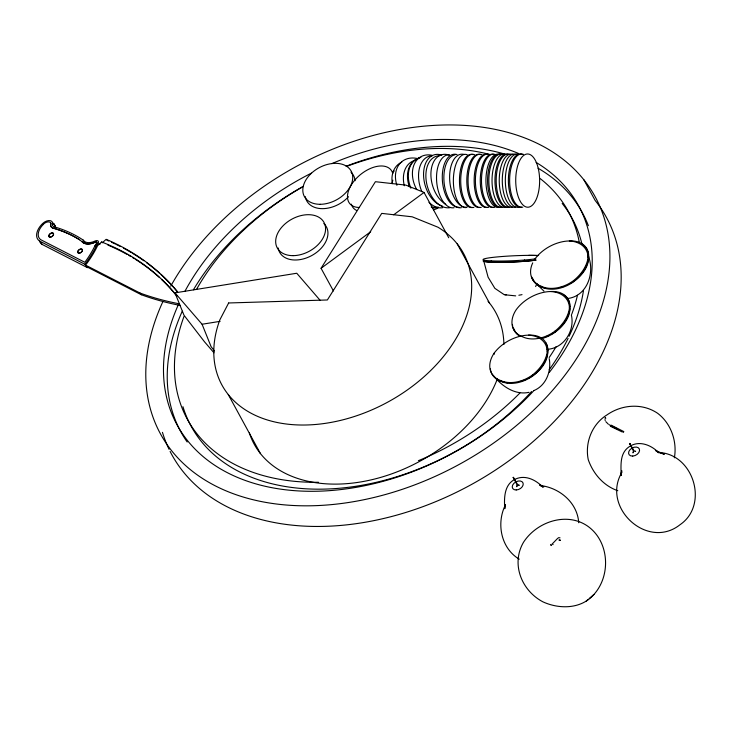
<?xml version="1.0" encoding="UTF-8"?>
<svg xmlns="http://www.w3.org/2000/svg" width="732" height="732" viewBox="0 0 732 732"><rect width="100%" height="100%" fill="white"/><g stroke="black" fill="none" stroke-linecap="round" stroke-linejoin="round"><path stroke-width="1.1" d="M500.725 380.567A28.219 19.352 -28.6 0 0 532.814 374.747A37.094 25.437 -28.6 0 0 547.243 351.836L547.417 349.704A26.444 18.135 -28.6 0 0 529.154 335.11L525.951 335.274A33.407 22.912 -28.6 0 0 494.027 353.309A29.866 20.478 -28.6 0 0 500.725 380.567L501.182 381.39A28.219 19.352 -28.6 0 0 533.262 375.58A37.094 25.437 -28.6 0 0 547.875 350.527A26.444 18.135 -28.6 0 0 545.77 342.695M569.423 308.209L569.606 306.086A26.444 18.135 -28.6 0 0 551.333 291.492L548.14 291.656A33.407 22.912 -28.6 0 0 516.216 309.691A29.866 20.478 -28.6 0 0 522.913 336.949A28.219 19.352 -28.6 0 0 554.993 331.129A37.094 25.437 -28.6 0 0 569.423 308.209A31.458 21.576 -28.6 0 0 550.711 291.528M532.731 262.843A29.866 20.478 -28.6 0 0 541.543 286.377A28.219 19.352 -28.6 0 0 573.623 280.566A37.094 25.437 -28.6 0 0 588.052 257.646L588.235 255.514A26.444 18.135 -28.6 0 0 569.963 240.929L566.769 241.093A33.407 22.912 -28.6 0 0 534.845 259.119M505.492 504.86L504.778 508.694C504.009 497.952 504.074 484.136 515.667 479.002C525.402 474.629 535.897 479.927 542.741 487.073L539.63 484.566L543.794 486.881L540.097 485.508M517.14 485.957L516.664 486.698L517.094 484.868L513.242 477.328L517.634 484.63L519.317 485.279L517.954 485.408M674.373 457.811C677.301 441.433 671.024 423.343 657.565 413.241C642.248 402.911 621.98 404.439 607.093 414.824C592.06 424.075 584.722 442.595 588.254 459.678C593.158 473.723 603.552 485.81 617.799 490.724M505.382 504.988C496.186 523.362 500.908 548.231 519.244 559.175M53.82 224.148L54.067 223.589M621.413 473.183C601.704 508.017 647.756 550.373 680.065 524.688C709.098 504.897 693.607 454.014 658.827 452.477L664.345 454.261L655.424 450.4L658.699 452.769C651.343 444.891 638.734 440.005 629.127 446.776C619.51 453.245 621.029 465.506 621.12 475.489L621.779 470.731L620.599 475.196L621.843 472.387M623.765 431.651L623.307 432.429M535.614 286.532L537.032 283.604M79.66 239.84A216.269 131.723 -37.3 0 0 53.125 228.155L53.061 228.073A216.269 131.723 -37.3 0 1 79.596 239.748L82.158 241.807A14.96 9.113 -37.3 0 0 93.842 242.804L95.599 242.054A1.629 0.988 -37.3 0 1 96.789 242.338A1.629 0.988 -37.3 0 1 96.45 243.646L94.748 246.217A89.002 54.205 -37.3 0 1 84.848 262.285L40.901 239.785A14.75 8.985 -37.3 0 1 43.462 224.267L43.398 224.184A5.517 3.367 -37.3 0 1 50.673 222.821L50.81 223.324A8.372 5.097 -37.3 0 0 52.585 227.954M94.812 246.3L95.764 244.342M333.417 290.933L321.064 268.287L375.415 181.701L405.894 185.123L424.038 192.452L448.734 237.754M623.627 431.496L611.064 425.118M550.665 544.645L551.169 544.407M633.427 452.129L632.979 452.87L633.436 450.994L629.648 443.409L634.049 450.83L635.614 451.379L635.156 451.305M593.917 594.476C611.467 574.94 609.189 540.692 587.064 525.732C565.955 511.686 536.602 522.026 523.536 542.229C510.808 563.914 521.532 590.642 542.988 601.878C559.523 609.445 581.327 609.125 593.917 594.476L589.178 598.556M178.974 303.743A453.932 276.467 -37.3 0 1 140.05 293.056L85.562 265.14A90.795 55.303 -37.3 0 0 97.676 245.485L101.592 241.972A426.966 260.043 -37.3 0 1 176.851 296.021M586.231 601.082L588.153 599.426M321.064 268.287L370.712 231.724M393.697 214.796L424.038 192.452M533.994 390.54C546.209 385.471 551.626 370.895 549.192 358.607M605.767 418.274L605.337 417.469L604.961 418.155M96.386 243.564A1.629 0.988 -37.3 0 0 96.725 242.255A1.629 0.988 -37.3 0 0 95.535 241.972L93.778 242.722A14.96 9.113 -37.3 0 1 82.094 241.725M551.571 545.541L550.729 545.23M518.86 295.252L522.026 294.639M214.019 352.824L204.502 341.798L184.006 315.263L174.985 292.864L296.753 273.246L320.186 300.395M174.985 292.864L202.078 324.249L220.122 321.339M566.824 298.61C587.174 296.78 595.198 272.771 588.226 255.733M547.197 349.329C563.914 348.395 575.059 330.644 571.372 314.98M529.007 392.334C515.712 395.317 502.747 386.862 494.576 376.953A30.433 20.871 -28.6 0 1 493.212 375.232M535.989 260.153A30.433 2.434 -2.6 0 1 504.257 262.239A30.433 2.434 -2.6 0 1 483.788 261.132L488.098 277.19L494.85 288.326L504.046 294.557L506.233 294.905M504.769 294.758L515.694 295.874M540.216 485.508C559.449 487.668 577.438 502.573 578.728 522.749M53.125 228.155L52.512 227.872A8.372 5.097 -37.3 0 1 50.746 223.233M611.705 426.161L617.634 429.025M610.369 426.262L622.237 431.981M54.763 227.451A6.57 3.999 -37.3 0 1 55.11 225.84L52.53 222.455A7.32 4.456 -37.3 0 0 42.538 223.617A16.552 10.083 -37.3 0 0 39.711 241.13L84.921 264.289L87.501 267.674L42.291 244.515A16.552 10.083 -37.3 0 1 39.693 241.441M86.852 266.832L141.34 294.74A453.932 276.467 -37.3 0 0 180.264 305.436M609.079 424.633L610.717 425.685M553.09 544.617L552.166 544.013L557.455 538.569L558.626 537.672L559.998 537.819M629.465 443.821L630.042 443.473M535.394 282.772L543.977 291.144M605.831 421.659L608.255 424.103M214.513 351.076L211.09 346.648L202.078 324.249M101.592 241.972L102.233 242.823L106.149 239.309A454.627 276.888 -37.3 0 1 177.638 292.013A454.627 276.888 -37.3 0 0 161.067 274.619M140.05 293.056L141.34 294.74M52.53 222.455A6.57 3.999 -37.3 0 0 54.186 226.81A217.916 132.721 -37.3 0 1 83.036 239.977A13.167 8.015 -37.3 0 0 95.105 241.002A3.44 2.095 -37.3 0 1 98.289 241.331A3.44 2.095 -37.3 0 1 97.036 244.644L97.676 245.485M83.036 239.977L84.967 242.512M39.711 241.13L42.291 244.515M513.086 477.648L513.708 477.365M583.88 179.816L595.134 200.449A247.572 169.787 -28.6 0 1 481.125 478.993A247.572 169.787 -28.6 0 1 170.108 451.434M588.235 255.514L588.684 256.346A37.094 25.437 -28.6 0 1 574.08 281.399A28.219 19.352 -28.6 0 1 541.991 287.209A29.866 20.478 -28.6 0 1 531.469 276.412M573.623 280.566L574.08 281.399M569.606 306.086L570.054 306.909A37.094 25.437 -28.6 0 1 555.451 331.962A28.219 19.352 -28.6 0 1 541.79 338.605M541.543 286.377L541.991 287.209M554.993 331.129L555.451 331.962M547.417 349.704L547.875 350.527M532.814 374.747L533.262 375.58M457.216 243.884L489.424 302.975M494.027 353.309L494.484 354.132M228.256 394.53L260.464 453.62M605.007 419.528L605.208 420.561M535.815 258.808A37.094 2.965 -2.6 0 1 524.551 260.016L524.615 261.306A28.219 2.26 -2.6 0 1 491.328 262.148A29.866 2.388 -2.6 0 1 483.257 260.629M538.642 255.495A26.444 2.114 -2.6 0 0 529.337 255.358L526.107 255.395A33.407 2.672 -2.6 0 0 490.385 257.682A29.866 2.388 -2.6 0 0 491.273 260.857L491.328 262.148M106.799 240.151A454.627 276.888 -37.3 0 1 108.72 240.984M111.584 242.265A454.627 276.888 -37.3 0 1 115.345 244.021M116.278 244.47A454.627 276.888 -37.3 0 1 119.975 246.309M123.607 248.212A454.627 276.888 -37.3 0 1 131.568 252.723M132.538 253.318A454.627 276.888 -37.3 0 1 143.838 260.729M146.556 262.697A454.627 276.888 -37.3 0 1 159.439 273.146M52.85 224.047A7.32 4.456 -37.3 0 1 55.11 225.84M97.036 244.644A90.795 55.303 -37.3 0 1 84.921 264.289M99.021 243.976A3.44 2.095 -37.3 0 1 100.156 244.095M107.933 245.119A426.966 260.043 -37.3 0 1 110.742 246.318M111.786 246.785A426.966 260.043 -37.3 0 1 126.883 254.297M128.814 255.386A426.966 260.043 -37.3 0 1 130.735 256.493M132.629 257.618A426.966 260.043 -37.3 0 1 134.505 258.762M135.438 259.348A426.966 260.043 -37.3 0 1 140.919 262.934M141.825 263.547A426.966 260.043 -37.3 0 1 159.494 277.556M161.827 279.725A426.966 260.043 -37.3 0 1 175.515 294.401M524.551 260.016A28.219 2.26 -2.6 0 1 491.273 260.857M535.87 260.098A37.094 2.965 -2.6 0 1 524.615 261.306M528.705 255.367A31.458 2.516 -2.6 0 1 537.983 255.605M588.391 255.706A30.433 20.871 -28.6 0 1 571.564 282.762M563.347 286.587A30.433 20.871 -28.6 0 1 560.163 287.548M545.88 288.234A30.433 20.871 -28.6 0 1 532.512 278.142M582.05 244.296A26.444 18.135 -28.6 0 1 588.684 256.346M569.34 240.965A31.458 21.576 -28.6 0 1 588.052 257.646M569.935 308.547A30.433 20.871 -28.6 0 1 551.937 333.902M548.909 335.457A30.433 20.871 -28.6 0 1 545.788 336.766M520.296 336.198A30.433 20.871 -28.6 0 1 516.765 333.335M514.816 330.681A30.433 20.871 -28.6 0 1 513.882 328.705M563.43 294.859A26.444 18.135 -28.6 0 1 570.054 306.909M519.958 336.235A29.866 20.478 -28.6 0 1 513.654 329.382M513.333 328.595A29.866 20.478 -28.6 0 1 512.839 326.975M512.656 326.133A29.866 20.478 -28.6 0 1 512.437 324.404M547.371 348.78A30.433 20.871 -28.6 0 1 527.745 378.59M525.695 379.542A30.433 20.871 -28.6 0 1 520.406 381.445M507.926 382.809A30.433 20.871 -28.6 0 1 505.995 382.58M505.062 382.415A30.433 20.871 -28.6 0 1 499.132 380.402M501.182 381.39A29.866 20.478 -28.6 0 1 490.339 368.901M528.522 335.146A31.458 21.576 -28.6 0 1 547.243 351.836M323.837 223.525A26.627 18.263 -28.6 0 1 311.503 255.688A26.627 18.263 -28.6 0 1 278.197 247.983M392.508 172.468A26.627 18.263 -28.6 0 1 394.246 170.995M396.918 185.315A26.627 20.459 53.2 0 1 418.018 158.67M392.343 183.641A26.627 20.459 53.2 0 1 401.777 162.138M437.544 207.568A26.627 19.49 61.6 0 1 432.219 207.787M409.362 186.825A26.627 19.49 61.6 0 1 419.033 158.112M404.293 185.754A26.627 19.49 61.6 0 1 414.943 160.317M438.184 207.861A26.627 19.49 61.6 0 1 433.454 209.773M467.162 207.11A26.627 14.118 84.3 0 1 449.686 179.788A26.627 14.118 84.3 0 1 464.372 154.525M461.407 207.687A26.627 14.118 84.3 0 1 444.233 183.833A26.627 14.118 84.3 0 1 454.901 154.864M472.643 207.44A26.627 11.959 89.7 0 1 459.467 179.898A26.627 11.959 89.7 0 1 473.32 154.681M466.549 207.476A26.627 11.959 89.7 0 1 453.373 179.935A26.627 11.959 89.7 0 1 467.226 154.717M479.991 207.394A26.627 11.959 89.7 0 1 466.815 179.852A26.627 11.959 89.7 0 1 480.659 154.644M473.897 207.43A26.627 11.959 89.7 0 1 460.721 179.889A26.627 11.959 89.7 0 1 474.565 154.672M487.329 207.357A26.627 11.959 89.7 0 1 474.153 179.816A26.627 11.959 89.7 0 1 488.006 154.598M481.235 207.394A26.627 11.959 89.7 0 1 468.059 179.843A26.627 11.959 89.7 0 1 481.912 154.635M494.667 207.312A26.627 11.959 89.7 0 1 481.491 179.77A26.627 11.959 89.7 0 1 495.344 154.553M488.583 207.348A26.627 11.959 89.7 0 1 475.397 179.807A26.627 11.959 89.7 0 1 489.251 154.589M515.465 207.193A26.627 11.959 89.7 0 1 502.289 179.651A26.627 11.959 89.7 0 1 516.142 154.434M509.371 207.229A26.627 11.959 89.7 0 1 496.195 179.688A26.627 11.959 89.7 0 1 510.048 154.47M508.127 207.238A26.627 11.959 89.7 0 1 494.951 179.697A26.627 11.959 89.7 0 1 508.795 154.479M502.033 207.266A26.627 11.959 89.7 0 1 488.857 179.724A26.627 11.959 89.7 0 1 502.71 154.516M493.441 207.321A26.627 11.959 89.7 0 1 480.265 179.779A26.627 11.959 89.7 0 1 494.118 154.562M505.208 207.248A26.627 11.959 89.7 0 1 492.032 179.706A26.627 11.959 89.7 0 1 505.885 154.498M499.114 207.284A26.627 11.959 89.7 0 1 485.938 179.743A26.627 11.959 89.7 0 1 499.791 154.534M416.728 189.597A26.627 19.49 61.6 0 1 414.294 164.142A26.627 19.49 61.6 0 1 432.127 155.294M438.377 207.11A26.627 19.49 61.6 0 1 431.212 207.019M410.899 188.215A26.627 19.49 61.6 0 1 420.863 157.407M442.21 205.966A26.627 17.11 74.4 0 1 423.553 174.701A26.627 17.11 74.4 0 1 441.78 155.147M442.695 207.687A26.627 17.11 74.4 0 1 428.952 202.297M421.806 191.51A26.627 17.11 74.4 0 1 432.09 155.77M445.797 204.32A26.627 17.11 74.4 0 1 430.974 172.029A26.627 17.11 74.4 0 1 449.128 155.111M450.034 207.641A26.627 17.11 74.4 0 1 426.665 183.522A26.627 17.11 74.4 0 1 439.429 155.724M458.909 207.266A26.627 14.118 84.3 0 1 442.302 178.965A26.627 14.118 84.3 0 1 457.033 154.571M454.069 207.723A26.627 14.118 84.3 0 1 436.711 182.14A26.627 14.118 84.3 0 1 449.411 154.8M350.985 172.176A26.627 18.263 -28.6 0 1 355.057 180.713M348.514 196.707A26.627 18.263 -28.6 0 1 322.391 208.657A26.627 18.263 -28.6 0 1 305.345 196.634M392.828 180.173A26.627 15.647 -39.3 0 1 391.913 183.339M359.494 207.476A26.627 15.647 -39.3 0 1 356.823 177.903A26.627 15.647 -39.3 0 1 392.791 173.548M356.502 210.423A26.627 15.647 -39.3 0 1 351.36 204.164M522.813 207.147A26.627 11.959 89.7 0 1 509.637 179.605A26.627 11.959 89.7 0 1 523.481 154.397M521.559 207.156A26.627 11.959 89.7 0 1 508.383 179.615A26.627 11.959 89.7 0 1 522.236 154.397M518.512 207.174A26.627 11.959 89.7 0 1 505.336 179.633A26.627 11.959 89.7 0 1 519.189 154.415M512.418 207.211A26.627 11.959 89.7 0 1 499.242 179.669A26.627 11.959 89.7 0 1 513.095 154.452M500.761 207.275A26.627 11.959 89.7 0 1 487.585 179.733A26.627 11.959 89.7 0 1 501.438 154.516M488.061 301.31A137.57 94.346 -28.6 0 1 503.891 344.498M497.495 378.563A137.57 94.346 -28.6 0 1 369.267 480.293A137.57 94.346 -28.6 0 1 249.347 432.896M187.182 442.009A228.704 156.849 -28.6 0 1 182.259 311.21M193.413 289.799A228.704 156.849 -28.6 0 1 303.149 186.413M346.099 166.237A228.704 156.849 -28.6 0 1 505.007 154.168M538.066 168.232A228.704 156.849 -28.6 0 1 588.382 225.712M536.153 162.44A228.704 156.849 -28.6 0 1 549.357 372.323M533.802 390.687A228.704 156.849 -28.6 0 1 262.815 485.719A228.704 156.849 -28.6 0 1 178.507 304.329M185.068 291.034A228.704 156.849 -28.6 0 1 311.42 173.118M331.816 163.62A228.704 156.849 -28.6 0 1 518.549 153.482M562.185 203.441A216.992 148.816 -28.6 0 1 581.967 244.149M583.404 291.025A216.992 148.816 -28.6 0 1 569.084 336.327M568.105 338.367A216.992 148.816 -28.6 0 1 549.238 369.715M531.56 391.538A216.992 148.816 -28.6 0 1 328.787 488.958A216.992 148.816 -28.6 0 1 182.954 406.681M170.702 286.221A247.572 169.787 -28.6 0 1 568.535 163.831A247.572 169.787 -28.6 0 1 403.259 488.994A247.572 169.787 -28.6 0 1 162.952 301.456M169.092 449.375A247.572 169.787 -28.6 0 1 162.449 432.338M540.308 178.681A216.992 148.816 -28.6 0 1 579.149 241.597M577.475 295.28A216.992 148.816 -28.6 0 1 571.738 314.257M556.137 346.639A216.992 148.816 -28.6 0 1 549.21 357.5M519.921 393.011A216.992 148.816 -28.6 0 1 418.375 460.693M318.502 482.269A216.992 148.816 -28.6 0 1 183.97 316.498M196.67 289.14A216.992 148.816 -28.6 0 1 302.609 186.944M346.931 166.292A216.992 148.816 -28.6 0 1 489.699 154.434M559.12 540.033L560.428 540.28L559.12 540.033M228.649 302.975L219.82 319.921A137.57 94.346 -28.6 0 0 370.429 410.496A137.57 94.346 -28.6 0 0 437.956 227.213L412.198 216.809L381.72 213.387L327.369 299.974L228.649 302.975M50.471 237.141A2.681 1.638 -37.3 0 0 53.546 233.801A2.681 1.638 -37.3 0 0 49.684 234.277A2.681 1.638 -37.3 0 0 50.407 237.049A2.681 1.638 -37.3 0 0 53.482 233.718A2.681 1.638 -37.3 0 0 49.62 234.194A2.681 1.638 -37.3 0 0 50.471 237.141M79.34 253.19A2.681 1.638 -37.3 0 0 82.405 249.859A2.681 1.638 -37.3 0 0 78.553 250.335A2.681 1.638 -37.3 0 0 79.34 253.19M79.276 253.107A2.681 1.638 -37.3 0 0 82.341 249.777A2.681 1.638 -37.3 0 0 78.489 250.252A2.681 1.638 -37.3 0 0 79.276 253.107M632.75 456.082A5.874 4.035 -28.6 0 0 639.365 449.036A5.874 4.035 -28.6 0 0 630.096 449.594A5.874 4.035 -28.6 0 0 632.75 456.082M516.206 489.973A5.874 4.035 -28.6 0 0 523.078 483.065A5.874 4.035 -28.6 0 0 513.91 483.321A5.874 4.035 -28.6 0 0 516.206 489.973M293.084 255.651A26.627 18.263 -28.6 0 0 324.999 224.806A26.627 18.263 -28.6 0 0 283.796 225.044A26.627 18.263 -28.6 0 0 293.084 255.651M320.223 204.301A26.627 18.263 -28.6 0 0 352.147 173.457A26.627 18.263 -28.6 0 0 310.935 173.694A26.627 18.263 -28.6 0 0 320.223 204.301M518.402 163.593A26.627 11.959 89.7 0 0 525.786 206.845A26.627 11.959 89.7 0 0 538.853 171.37A26.627 11.959 89.7 0 0 518.402 163.593"/></g></svg>
